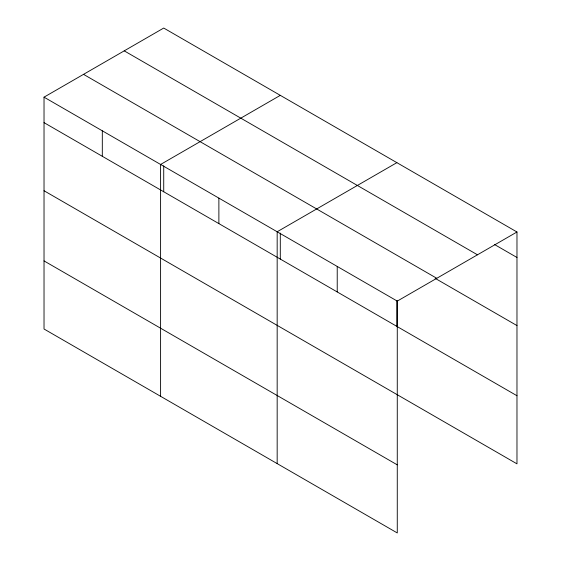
<?xml version="1.0" encoding="UTF-8"?>
<svg xmlns="http://www.w3.org/2000/svg" width="561" height="561" viewBox="0 0 561 561"><rect width="100%" height="100%" fill="white"/><g stroke="black" fill="none" stroke-linecap="round" stroke-linejoin="round"><path stroke-width="0.84" d="M44.024 97.158L397.272 301.11L397.272 532.95L44.024 329.005L44.024 97.158L163.728 28.05L516.976 231.995L516.976 463.842L44.024 190.74M280.297 95.356L160.593 164.464L160.593 396.304M396.872 162.655L277.169 231.763L277.169 463.61M397.272 301.11L516.976 231.995M494.458 244.477L516.976 257.485M124.226 50.855L477.474 254.806M83.526 74.354L436.774 278.298M435.154 278.34L516.976 325.576M44.024 122.642L516.976 395.743M44.024 260.907L397.272 464.852M396.872 300.416L396.872 326.397M337.224 266.44L337.224 291.923M280.297 233.11L280.297 259.098M218.881 198.117L218.881 223.601M163.728 165.811L163.728 191.792M102.312 130.811L102.312 156.295"/></g></svg>
